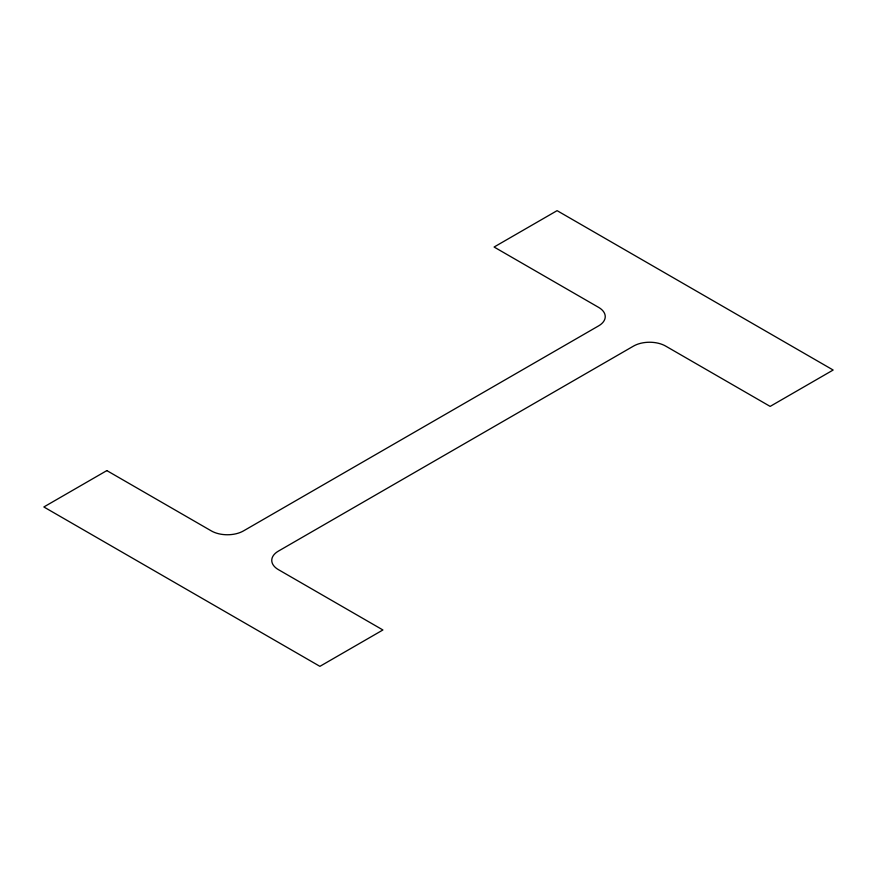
<?xml version="1.0" encoding="UTF-8"?>
<svg xmlns="http://www.w3.org/2000/svg" width="877" height="877" viewBox="0 0 877 877"><rect width="100%" height="100%" fill="white"/><g stroke="black" fill="none" stroke-linecap="round" stroke-linejoin="round"><path stroke-width="1.32" d="M106.851 470.598L43.85 506.972L319.908 666.345L382.909 629.971L278.415 569.644A22.703 13.1 0 0 1 278.415 551.107L633.545 346.075A22.703 13.1 0 0 1 665.643 346.075L770.149 406.402L833.15 370.028L557.092 210.655L494.091 247.029L598.585 307.356A22.703 13.1 0 0 1 598.585 325.893L243.455 530.925A22.703 13.1 0 0 1 211.357 530.925L106.851 470.598"/></g></svg>
